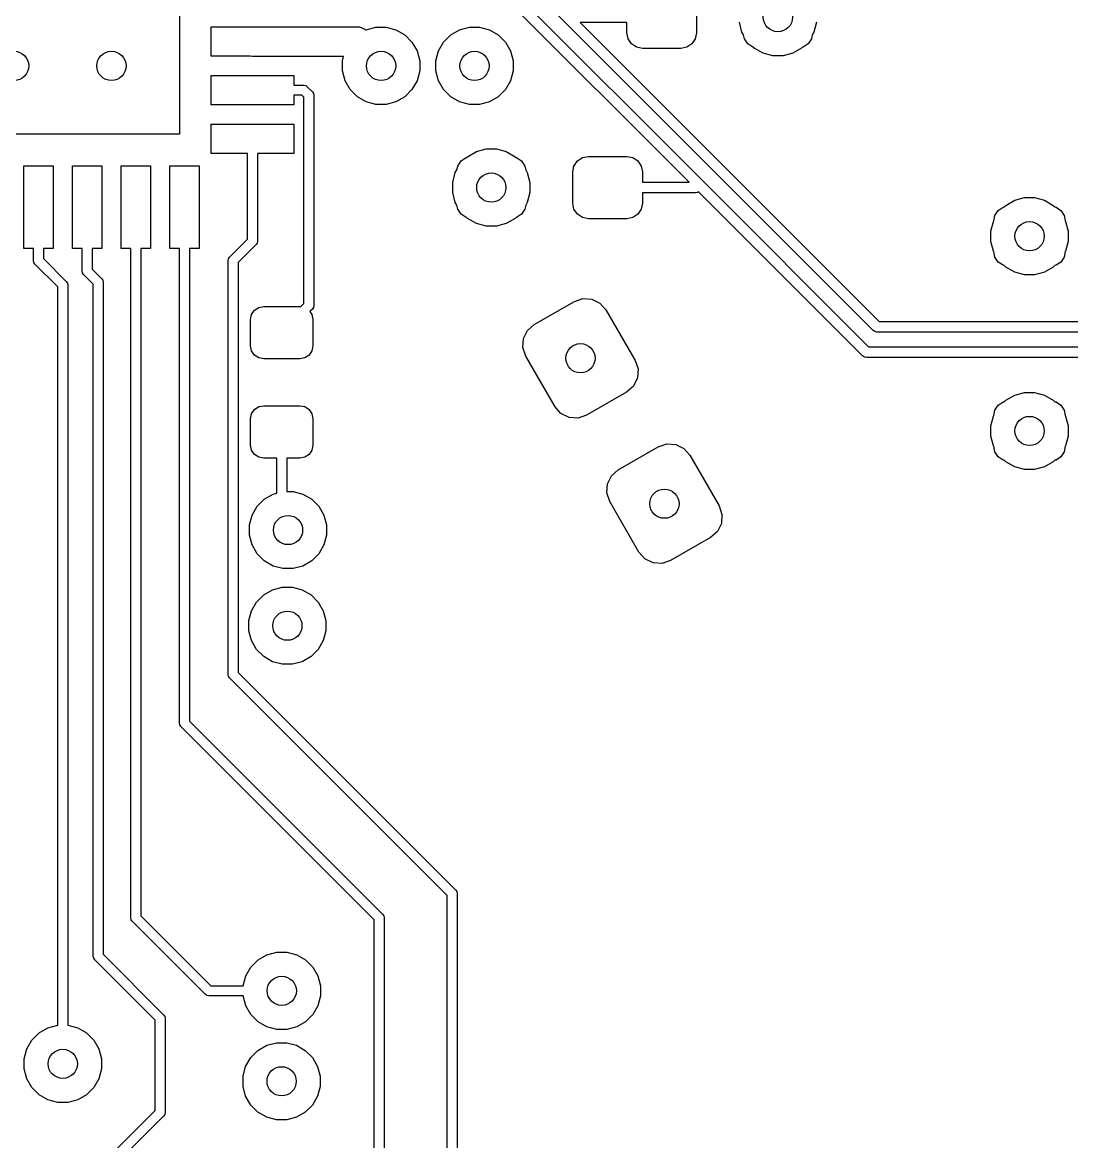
# Model space of a CAD drawing. Extents: x 0.98 to 8.13, y -3.46 to -0.83.
# Drawn here: x 6.3222 to 6.7466, y -2.4527 to -2.0001 of the extents above; entities that cross this region are included whole.
import ezdxf

# ---------------------------------------------------------------- set-up
doc = ezdxf.new("R2010")
doc.units = 0
doc.header["$MEASUREMENT"] = 0
doc.layers.add('BLACK', color=7, linetype='CONTINUOUS')

msp = doc.modelspace()

# ---------------------------------------------------------------- linework, layer by layer
at = {"layer": 'BLACK', "linetype": 'CONTINUOUS'}
for p, q in [((6.38583, -1.91142), (6.38583, -2.04528)), ((6.54248, -2.00083), (6.51699, -1.97535)), ((6.51513, -1.98197), (6.59729, -2.06413)), ((6.59188, -2.06478), (6.51273, -1.98564)), ((6.59488, -1.99173), (6.59488, -2.00433)), ((6.56673, -2.00018), (6.54789, -2.00018)), ((6.54789, -2.00018), (6.66877, -2.12106)), ((6.56673, -2.00433), (6.56673, -2.00018)), ((6.61331, -2.00406), (6.61224, -2.00009)), ((6.64347, -2.00009), (6.6424, -2.00406)), ((6.39862, -2.01378), (6.39862, -2.00197)), ((6.39862, -2.00197), (6.41439, -2.00197)), ((6.41439, -2.00197), (6.41535, -2.00187)), ((6.41535, -2.00187), (6.45748, -2.00187)), ((6.45748, -2.00187), (6.45865, -2.00199)), ((6.45865, -2.00199), (6.46081, -2.00289)), ((6.46081, -2.00289), (6.46121, -2.00321)), ((6.46121, -2.00321), (6.4613, -2.00317)), ((6.4613, -2.00317), (6.46527, -2.0021)), ((6.46527, -2.0021), (6.46938, -2.0021)), ((6.46938, -2.0021), (6.47335, -2.00317)), ((6.47335, -2.00317), (6.47691, -2.00522)), ((6.49553, -2.00522), (6.49909, -2.00317)), ((6.49909, -2.00317), (6.50306, -2.0021)), ((6.50306, -2.0021), (6.50717, -2.0021)), ((6.50717, -2.0021), (6.51114, -2.00317)), ((6.51114, -2.00317), (6.5147, -2.00522)), ((6.66636, -2.12472), (6.54248, -2.00083)), ((6.56721, -2.00674), (6.56673, -2.00433)), ((6.59488, -2.00433), (6.5944, -2.00674)), ((6.61395, -2.00517), (6.61331, -2.00406)), ((6.6424, -2.00406), (6.64176, -2.00517)), ((6.47691, -2.00522), (6.47982, -2.00813)), ((6.47982, -2.00813), (6.48187, -2.01169)), ((6.49057, -2.01169), (6.49262, -2.00813)), ((6.49262, -2.00813), (6.49553, -2.00522)), ((6.5147, -2.00522), (6.51761, -2.00813)), ((6.51761, -2.00813), (6.51967, -2.01169)), ((6.56858, -2.00878), (6.56721, -2.00674)), ((6.57062, -2.01015), (6.56858, -2.00878)), ((6.59304, -2.00878), (6.59099, -2.01015)), ((6.5944, -2.00674), (6.59304, -2.00878)), ((6.61426, -2.00674), (6.61395, -2.00517)), ((6.61562, -2.00878), (6.61426, -2.00674)), ((6.61767, -2.01015), (6.61562, -2.00878)), ((6.64008, -2.00878), (6.63804, -2.01015)), ((6.64145, -2.00674), (6.64008, -2.00878)), ((6.64176, -2.00517), (6.64145, -2.00674)), ((6.41439, -2.01378), (6.39862, -2.01378)), ((6.41535, -2.01387), (6.41439, -2.01378)), ((6.45219, -2.01387), (6.41535, -2.01387)), ((6.45171, -2.01566), (6.45219, -2.01387)), ((6.48187, -2.01169), (6.48294, -2.01566)), ((6.4895, -2.01566), (6.49057, -2.01169)), ((6.51967, -2.01169), (6.52073, -2.01566)), ((6.57303, -2.01063), (6.57062, -2.01015)), ((6.58858, -2.01063), (6.57303, -2.01063)), ((6.59099, -2.01015), (6.58858, -2.01063)), ((6.61795, -2.01021), (6.61767, -2.01015)), ((6.61827, -2.01053), (6.61795, -2.01021)), ((6.62183, -2.01258), (6.61827, -2.01053)), ((6.6258, -2.01364), (6.62183, -2.01258)), ((6.62991, -2.01364), (6.6258, -2.01364)), ((6.63388, -2.01258), (6.62991, -2.01364)), ((6.63744, -2.01053), (6.63388, -2.01258)), ((6.63776, -2.01021), (6.63744, -2.01053)), ((6.63804, -2.01015), (6.63776, -2.01021)), ((6.45171, -2.01977), (6.45171, -2.01566)), ((6.48294, -2.01566), (6.48294, -2.01977)), ((6.4895, -2.01977), (6.4895, -2.01566)), ((6.52073, -2.01566), (6.52073, -2.01977)), ((6.39862, -2.03346), (6.39862, -2.02165)), ((6.39862, -2.02165), (6.43209, -2.02165)), ((6.43209, -2.02165), (6.43209, -2.02556)), ((6.45277, -2.02374), (6.45171, -2.01977)), ((6.48294, -2.01977), (6.48187, -2.02374)), ((6.49057, -2.02374), (6.4895, -2.01977)), ((6.52073, -2.01977), (6.51967, -2.02374)), ((6.43209, -2.02556), (6.43609, -2.02556)), ((6.43609, -2.02556), (6.43685, -2.02571)), ((6.43685, -2.02571), (6.4375, -2.02614)), ((6.4375, -2.02614), (6.43954, -2.02818)), ((6.45483, -2.0273), (6.45277, -2.02374)), ((6.45774, -2.03021), (6.45483, -2.0273)), ((6.47982, -2.0273), (6.47691, -2.03021)), ((6.48187, -2.02374), (6.47982, -2.0273)), ((6.49262, -2.0273), (6.49057, -2.02374)), ((6.49553, -2.03021), (6.49262, -2.0273)), ((6.51761, -2.0273), (6.5147, -2.03021)), ((6.51967, -2.02374), (6.51761, -2.0273)), ((6.43526, -2.02956), (6.43209, -2.02956)), ((6.43209, -2.02956), (6.43209, -2.03346)), ((6.43613, -2.03043), (6.43526, -2.02956)), ((6.43613, -2.1138), (6.43613, -2.03043)), ((6.43954, -2.02818), (6.43997, -2.02883)), ((6.43997, -2.02883), (6.43997, -2.02883)), ((6.43997, -2.02883), (6.44013, -2.0296)), ((6.44013, -2.0296), (6.44013, -2.11463)), ((6.4613, -2.03227), (6.45774, -2.03021)), ((6.47691, -2.03021), (6.47335, -2.03227)), ((6.49909, -2.03227), (6.49553, -2.03021)), ((6.5147, -2.03021), (6.51114, -2.03227)), ((6.43209, -2.03346), (6.39862, -2.03346)), ((6.46527, -2.03333), (6.4613, -2.03227)), ((6.46938, -2.03333), (6.46527, -2.03333)), ((6.47335, -2.03227), (6.46938, -2.03333)), ((6.50306, -2.03333), (6.49909, -2.03227)), ((6.50717, -2.03333), (6.50306, -2.03333)), ((6.51114, -2.03227), (6.50717, -2.03333)), ((6.38583, -2.04528), (6.25197, -2.04528)), ((6.39862, -2.05315), (6.39862, -2.04134)), ((6.39862, -2.04134), (6.43209, -2.04134)), ((6.43209, -2.04134), (6.43209, -2.05315)), ((6.41335, -2.05315), (6.39862, -2.05315)), ((6.41335, -2.08775), (6.41335, -2.05315)), ((6.43209, -2.05315), (6.41735, -2.05315)), ((6.41735, -2.05315), (6.41735, -2.08858)), ((6.502, -2.05475), (6.50232, -2.05444)), ((6.50232, -2.05444), (6.50588, -2.05238)), ((6.50588, -2.05238), (6.50985, -2.05132)), ((6.50985, -2.05132), (6.51396, -2.05132)), ((6.51396, -2.05132), (6.51794, -2.05238)), ((6.51794, -2.05238), (6.5215, -2.05444)), ((6.5215, -2.05444), (6.52182, -2.05475)), ((6.54877, -2.05481), (6.55118, -2.05433)), ((6.55118, -2.05433), (6.56673, -2.05433)), ((6.56673, -2.05433), (6.56914, -2.05481)), ((6.32283, -2.09154), (6.32283, -2.05807)), ((6.32283, -2.05807), (6.33465, -2.05807)), ((6.33465, -2.05807), (6.33465, -2.09154)), ((6.34252, -2.09154), (6.34252, -2.05807)), ((6.34252, -2.05807), (6.35433, -2.05807)), ((6.35433, -2.05807), (6.35433, -2.09154)), ((6.3622, -2.09154), (6.3622, -2.05807)), ((6.3622, -2.05807), (6.37402, -2.05807)), ((6.37402, -2.05807), (6.37402, -2.09154)), ((6.38189, -2.09154), (6.38189, -2.05807)), ((6.38189, -2.05807), (6.3937, -2.05807)), ((6.3937, -2.05807), (6.3937, -2.09154)), ((6.498, -2.05979), (6.49831, -2.05822)), ((6.49831, -2.05822), (6.49968, -2.05618)), ((6.49968, -2.05618), (6.50172, -2.05481)), ((6.50172, -2.05481), (6.502, -2.05475)), ((6.52182, -2.05475), (6.5221, -2.05481)), ((6.5221, -2.05481), (6.52414, -2.05618)), ((6.52414, -2.05618), (6.5255, -2.05822)), ((6.5255, -2.05822), (6.52582, -2.05979)), ((6.54488, -2.06063), (6.54536, -2.05822)), ((6.54536, -2.05822), (6.54673, -2.05618)), ((6.54673, -2.05618), (6.54877, -2.05481)), ((6.56914, -2.05481), (6.57119, -2.05618)), ((6.57119, -2.05618), (6.57255, -2.05822)), ((6.57255, -2.05822), (6.57303, -2.06063)), ((6.4963, -2.06487), (6.49736, -2.0609)), ((6.49736, -2.0609), (6.498, -2.05979)), ((6.52582, -2.05979), (6.52646, -2.0609)), ((6.52646, -2.0609), (6.52752, -2.06487)), ((6.54488, -2.07323), (6.54488, -2.06063)), ((6.57303, -2.06063), (6.57303, -2.06478)), ((6.4963, -2.06898), (6.4963, -2.06487)), ((6.52752, -2.06487), (6.52752, -2.06898)), ((6.57303, -2.06478), (6.59188, -2.06478)), ((6.59729, -2.06413), (6.59729, -2.06413)), ((6.59729, -2.06413), (6.66451, -2.13135)), ((6.49736, -2.07296), (6.4963, -2.06898)), ((6.52752, -2.06898), (6.52646, -2.07296)), ((6.59449, -2.06907), (6.57303, -2.06907)), ((6.57303, -2.06907), (6.57303, -2.07323)), ((6.59531, -2.06891), (6.59449, -2.06907)), ((6.59572, -2.06863), (6.59531, -2.06891)), ((6.6621, -2.13501), (6.59572, -2.06863)), ((6.72004, -2.07412), (6.7236, -2.07206)), ((6.7236, -2.07206), (6.72757, -2.071)), ((6.72757, -2.071), (6.73168, -2.071)), ((6.73168, -2.071), (6.73565, -2.07206)), ((6.73565, -2.07206), (6.73921, -2.07412)), ((6.498, -2.07407), (6.49736, -2.07296)), ((6.49831, -2.07564), (6.498, -2.07407)), ((6.49968, -2.07768), (6.49831, -2.07564)), ((6.5255, -2.07564), (6.52414, -2.07768)), ((6.52582, -2.07407), (6.5255, -2.07564)), ((6.52646, -2.07296), (6.52582, -2.07407)), ((6.54536, -2.07564), (6.54488, -2.07323)), ((6.54673, -2.07768), (6.54536, -2.07564)), ((6.57255, -2.07564), (6.57119, -2.07768)), ((6.57303, -2.07323), (6.57255, -2.07564)), ((6.71562, -2.07818), (6.71694, -2.0762)), ((6.71694, -2.0762), (6.71892, -2.07487)), ((6.71892, -2.07487), (6.71938, -2.07478)), ((6.71938, -2.07478), (6.72004, -2.07412)), ((6.73921, -2.07412), (6.73988, -2.07478)), ((6.73988, -2.07478), (6.74033, -2.07487)), ((6.74033, -2.07487), (6.74231, -2.0762)), ((6.74231, -2.0762), (6.74363, -2.07818)), ((6.50172, -2.07905), (6.49968, -2.07768)), ((6.502, -2.0791), (6.50172, -2.07905)), ((6.50232, -2.07942), (6.502, -2.0791)), ((6.50588, -2.08148), (6.50232, -2.07942)), ((6.50985, -2.08254), (6.50588, -2.08148)), ((6.51794, -2.08148), (6.51396, -2.08254)), ((6.5215, -2.07942), (6.51794, -2.08148)), ((6.52182, -2.0791), (6.5215, -2.07942)), ((6.5221, -2.07905), (6.52182, -2.0791)), ((6.52414, -2.07768), (6.5221, -2.07905)), ((6.54877, -2.07905), (6.54673, -2.07768)), ((6.55118, -2.07953), (6.54877, -2.07905)), ((6.56673, -2.07953), (6.55118, -2.07953)), ((6.56914, -2.07905), (6.56673, -2.07953)), ((6.57119, -2.07768), (6.56914, -2.07905)), ((6.71401, -2.08456), (6.71508, -2.08059)), ((6.71508, -2.08059), (6.71518, -2.08041)), ((6.71518, -2.08041), (6.71562, -2.07818)), ((6.74363, -2.07818), (6.74408, -2.08041)), ((6.74408, -2.08041), (6.74418, -2.08059)), ((6.74418, -2.08059), (6.74524, -2.08456)), ((6.51396, -2.08254), (6.50985, -2.08254)), ((6.71401, -2.08867), (6.71401, -2.08456)), ((6.74524, -2.08456), (6.74524, -2.08867)), ((6.40607, -2.09504), (6.41335, -2.08775)), ((6.41677, -2.09), (6.40948, -2.09729)), ((6.4172, -2.08935), (6.41677, -2.09)), ((6.41735, -2.08858), (6.4172, -2.08935)), ((6.71508, -2.09264), (6.71401, -2.08867)), ((6.74524, -2.08867), (6.74418, -2.09264)), ((6.32674, -2.09154), (6.32283, -2.09154)), ((6.32674, -2.09646), (6.32674, -2.09154)), ((6.33465, -2.09154), (6.33074, -2.09154)), ((6.33074, -2.09154), (6.33074, -2.09563)), ((6.34643, -2.09154), (6.34252, -2.09154)), ((6.34643, -2.10069), (6.34643, -2.09154)), ((6.35433, -2.09154), (6.35043, -2.09154)), ((6.35043, -2.09154), (6.35043, -2.09986)), ((6.36611, -2.09154), (6.3622, -2.09154)), ((6.36611, -2.3622), (6.36611, -2.09154)), ((6.37402, -2.09154), (6.37011, -2.09154)), ((6.37011, -2.09154), (6.37011, -2.36138)), ((6.3858, -2.09154), (6.38189, -2.09154)), ((6.3858, -2.28346), (6.3858, -2.09154)), ((6.3937, -2.09154), (6.3898, -2.09154)), ((6.3898, -2.09154), (6.3898, -2.28264)), ((6.40563, -2.09569), (6.40607, -2.09504)), ((6.71518, -2.09281), (6.71508, -2.09264)), ((6.71562, -2.09505), (6.71518, -2.09281)), ((6.71694, -2.09703), (6.71562, -2.09505)), ((6.74363, -2.09505), (6.74231, -2.09703)), ((6.74408, -2.09281), (6.74363, -2.09505)), ((6.74418, -2.09264), (6.74408, -2.09281)), ((6.32689, -2.09722), (6.32674, -2.09646)), ((6.32733, -2.09787), (6.32689, -2.09722)), ((6.33658, -2.10713), (6.32733, -2.09787)), ((6.33074, -2.09563), (6.34, -2.10488)), ((6.35043, -2.09986), (6.35434, -2.10378)), ((6.40548, -2.09646), (6.40563, -2.09569)), ((6.40548, -2.26378), (6.40548, -2.09646)), ((6.40948, -2.09729), (6.40948, -2.26295)), ((6.71892, -2.09835), (6.71694, -2.09703)), ((6.71938, -2.09844), (6.71892, -2.09835)), ((6.72004, -2.09911), (6.71938, -2.09844)), ((6.7236, -2.10116), (6.72004, -2.09911)), ((6.73921, -2.09911), (6.73565, -2.10116)), ((6.73988, -2.09844), (6.73921, -2.09911)), ((6.74033, -2.09835), (6.73988, -2.09844)), ((6.74231, -2.09703), (6.74033, -2.09835)), ((6.34658, -2.10146), (6.34643, -2.10069)), ((6.34701, -2.10211), (6.34658, -2.10146)), ((6.35093, -2.10602), (6.34701, -2.10211)), ((6.35434, -2.10378), (6.35478, -2.10443)), ((6.35478, -2.10443), (6.35478, -2.10443)), ((6.35478, -2.10443), (6.35493, -2.1052)), ((6.72757, -2.10223), (6.7236, -2.10116)), ((6.73168, -2.10223), (6.72757, -2.10223)), ((6.73565, -2.10116), (6.73168, -2.10223)), ((6.33658, -2.40565), (6.33658, -2.10713)), ((6.34, -2.10488), (6.34043, -2.10553)), ((6.34043, -2.10553), (6.34043, -2.10553)), ((6.34043, -2.10553), (6.34058, -2.1063)), ((6.34058, -2.1063), (6.34058, -2.40565)), ((6.35093, -2.37779), (6.35093, -2.10602)), ((6.35493, -2.1052), (6.35493, -2.37696)), ((6.5293, -2.1223), (6.5455, -2.11295)), ((6.5455, -2.11295), (6.54895, -2.11177)), ((6.54895, -2.11177), (6.55259, -2.11201)), ((6.55259, -2.11201), (6.55587, -2.11362)), ((6.41497, -2.11824), (6.41612, -2.11652)), ((6.41612, -2.11652), (6.41785, -2.11537)), ((6.41785, -2.11537), (6.41988, -2.11496)), ((6.41988, -2.11496), (6.43445, -2.11496)), ((6.43445, -2.11496), (6.43488, -2.11505)), ((6.43488, -2.11505), (6.43613, -2.1138)), ((6.43954, -2.11604), (6.43855, -2.11703)), ((6.43855, -2.11703), (6.43936, -2.11824)), ((6.43997, -2.1154), (6.43954, -2.11604)), ((6.44013, -2.11463), (6.43997, -2.1154)), ((6.43997, -2.1154), (6.43997, -2.1154)), ((6.55587, -2.11362), (6.55827, -2.11637)), ((6.55827, -2.11637), (6.57008, -2.13683)), ((6.41457, -2.12028), (6.41497, -2.11824)), ((6.41457, -2.13091), (6.41457, -2.12028)), ((6.43936, -2.11824), (6.43976, -2.12028)), ((6.43976, -2.12028), (6.43976, -2.13091)), ((6.52656, -2.1247), (6.5293, -2.1223)), ((6.66877, -2.12106), (6.78097, -2.12106)), ((6.52495, -2.12797), (6.52656, -2.1247)), ((6.66706, -2.12518), (6.66636, -2.12472)), ((6.66788, -2.12535), (6.66706, -2.12518)), ((6.78186, -2.12535), (6.66788, -2.12535)), ((6.41497, -2.13294), (6.41457, -2.13091)), ((6.43976, -2.13091), (6.43936, -2.13294)), ((6.52471, -2.13161), (6.52495, -2.12797)), ((6.52588, -2.13507), (6.52471, -2.13161)), ((6.66451, -2.13135), (6.78186, -2.13135)), ((6.41612, -2.13466), (6.41497, -2.13294)), ((6.41785, -2.13582), (6.41612, -2.13466)), ((6.41988, -2.13622), (6.41785, -2.13582)), ((6.43648, -2.13582), (6.43445, -2.13622)), ((6.43821, -2.13466), (6.43648, -2.13582)), ((6.43936, -2.13294), (6.43821, -2.13466)), ((6.53769, -2.15553), (6.52588, -2.13507)), ((6.6628, -2.13547), (6.6621, -2.13501)), ((6.66362, -2.13564), (6.6628, -2.13547)), ((6.78097, -2.13564), (6.66362, -2.13564)), ((6.43445, -2.13622), (6.41988, -2.13622)), ((6.57008, -2.13683), (6.57126, -2.14028)), ((6.57126, -2.14028), (6.57102, -2.14392)), ((6.57102, -2.14392), (6.5694, -2.14719)), ((6.56666, -2.1496), (6.55047, -2.15895)), ((6.5694, -2.14719), (6.56666, -2.1496)), ((6.71694, -2.15494), (6.71892, -2.15361)), ((6.71892, -2.15361), (6.71938, -2.15352)), ((6.71938, -2.15352), (6.72004, -2.15286)), ((6.72004, -2.15286), (6.7236, -2.15081)), ((6.7236, -2.15081), (6.72757, -2.14974)), ((6.72757, -2.14974), (6.73168, -2.14974)), ((6.73168, -2.14974), (6.73565, -2.15081)), ((6.73565, -2.15081), (6.73921, -2.15286)), ((6.73921, -2.15286), (6.73988, -2.15352)), ((6.73988, -2.15352), (6.74033, -2.15361)), ((6.74033, -2.15361), (6.74231, -2.15494)), ((6.41457, -2.16043), (6.41497, -2.1584)), ((6.41497, -2.1584), (6.41612, -2.15667)), ((6.41612, -2.15667), (6.41785, -2.15552)), ((6.41785, -2.15552), (6.41988, -2.15512)), ((6.41988, -2.15512), (6.43445, -2.15512)), ((6.43445, -2.15512), (6.43648, -2.15552)), ((6.43648, -2.15552), (6.43821, -2.15667)), ((6.43821, -2.15667), (6.43936, -2.1584)), ((6.43936, -2.1584), (6.43976, -2.16043)), ((6.5401, -2.15827), (6.53769, -2.15553)), ((6.54337, -2.15988), (6.5401, -2.15827)), ((6.71518, -2.15915), (6.71562, -2.15692)), ((6.71562, -2.15692), (6.71694, -2.15494)), ((6.74231, -2.15494), (6.74363, -2.15692)), ((6.74363, -2.15692), (6.74408, -2.15915)), ((6.41457, -2.17106), (6.41457, -2.16043)), ((6.43976, -2.16043), (6.43976, -2.17106)), ((6.54701, -2.16012), (6.54337, -2.15988)), ((6.55047, -2.15895), (6.54701, -2.16012)), ((6.71401, -2.1633), (6.71508, -2.15933)), ((6.71401, -2.16741), (6.71401, -2.1633)), ((6.71508, -2.15933), (6.71518, -2.15915)), ((6.74408, -2.15915), (6.74418, -2.15933)), ((6.74418, -2.15933), (6.74524, -2.1633)), ((6.74524, -2.1633), (6.74524, -2.16741)), ((6.71508, -2.17138), (6.71401, -2.16741)), ((6.74524, -2.16741), (6.74418, -2.17138)), ((6.41497, -2.1731), (6.41457, -2.17106)), ((6.43976, -2.17106), (6.43936, -2.1731)), ((6.56326, -2.18111), (6.57946, -2.17176)), ((6.57946, -2.17176), (6.58291, -2.17059)), ((6.58291, -2.17059), (6.58655, -2.17083)), ((6.58655, -2.17083), (6.58982, -2.17244)), ((6.71518, -2.17155), (6.71508, -2.17138)), ((6.71562, -2.17379), (6.71518, -2.17155)), ((6.74408, -2.17155), (6.74363, -2.17379)), ((6.74418, -2.17138), (6.74408, -2.17155)), ((6.41612, -2.17482), (6.41497, -2.1731)), ((6.41785, -2.17597), (6.41612, -2.17482)), ((6.41988, -2.17638), (6.41785, -2.17597)), ((6.42517, -2.17638), (6.41988, -2.17638)), ((6.42517, -2.19045), (6.42517, -2.17638)), ((6.43445, -2.17638), (6.42917, -2.17638)), ((6.42917, -2.17638), (6.42917, -2.18979)), ((6.43648, -2.17597), (6.43445, -2.17638)), ((6.43821, -2.17482), (6.43648, -2.17597)), ((6.43936, -2.1731), (6.43821, -2.17482)), ((6.58982, -2.17244), (6.59223, -2.17518)), ((6.59223, -2.17518), (6.60404, -2.19564)), ((6.71694, -2.17577), (6.71562, -2.17379)), ((6.71892, -2.17709), (6.71694, -2.17577)), ((6.74231, -2.17577), (6.74033, -2.17709)), ((6.74363, -2.17379), (6.74231, -2.17577)), ((6.56052, -2.18352), (6.56326, -2.18111)), ((6.71938, -2.17718), (6.71892, -2.17709)), ((6.72004, -2.17785), (6.71938, -2.17718)), ((6.7236, -2.1799), (6.72004, -2.17785)), ((6.72757, -2.18097), (6.7236, -2.1799)), ((6.73168, -2.18097), (6.72757, -2.18097)), ((6.73565, -2.1799), (6.73168, -2.18097)), ((6.73921, -2.17785), (6.73565, -2.1799)), ((6.73988, -2.17718), (6.73921, -2.17785)), ((6.74033, -2.17709), (6.73988, -2.17718)), ((6.5589, -2.18679), (6.56052, -2.18352)), ((6.42366, -2.19085), (6.42517, -2.19045)), ((6.42917, -2.18979), (6.43174, -2.18979)), ((6.43174, -2.18979), (6.43571, -2.19085)), ((6.55867, -2.19043), (6.5589, -2.18679)), ((6.55984, -2.19388), (6.55867, -2.19043)), ((6.41719, -2.19581), (6.4201, -2.19291)), ((6.4201, -2.19291), (6.42366, -2.19085)), ((6.43571, -2.19085), (6.43927, -2.19291)), ((6.43927, -2.19291), (6.44218, -2.19581)), ((6.57165, -2.21434), (6.55984, -2.19388)), ((6.41407, -2.20335), (6.41514, -2.19937)), ((6.41514, -2.19937), (6.41719, -2.19581)), ((6.44218, -2.19581), (6.44424, -2.19937)), ((6.44424, -2.19937), (6.4453, -2.20335)), ((6.60404, -2.19564), (6.60521, -2.19909)), ((6.60521, -2.19909), (6.60497, -2.20274)), ((6.41407, -2.20746), (6.41407, -2.20335)), ((6.4453, -2.20335), (6.4453, -2.20746)), ((6.60497, -2.20274), (6.60336, -2.20601)), ((6.41514, -2.21143), (6.41407, -2.20746)), ((6.4453, -2.20746), (6.44424, -2.21143)), ((6.60062, -2.20841), (6.58442, -2.21776)), ((6.60336, -2.20601), (6.60062, -2.20841)), ((6.41719, -2.21499), (6.41514, -2.21143)), ((6.44424, -2.21143), (6.44218, -2.21499)), ((6.4201, -2.21789), (6.41719, -2.21499)), ((6.44218, -2.21499), (6.43927, -2.21789)), ((6.57405, -2.21708), (6.57165, -2.21434)), ((6.57733, -2.2187), (6.57405, -2.21708)), ((6.42366, -2.21995), (6.4201, -2.21789)), ((6.42763, -2.22101), (6.42366, -2.21995)), ((6.43174, -2.22101), (6.42763, -2.22101)), ((6.43571, -2.21995), (6.43174, -2.22101)), ((6.43927, -2.21789), (6.43571, -2.21995)), ((6.58097, -2.21894), (6.57733, -2.2187)), ((6.58442, -2.21776), (6.58097, -2.21894)), ((6.41984, -2.2316), (6.4234, -2.22955)), ((6.4234, -2.22955), (6.42737, -2.22848)), ((6.42737, -2.22848), (6.43148, -2.22848)), ((6.43148, -2.22848), (6.43545, -2.22955)), ((6.43545, -2.22955), (6.43901, -2.2316)), ((6.41487, -2.23807), (6.41693, -2.23451)), ((6.41693, -2.23451), (6.41984, -2.2316)), ((6.43901, -2.2316), (6.44192, -2.23451)), ((6.44192, -2.23451), (6.44397, -2.23807)), ((6.41381, -2.24204), (6.41487, -2.23807)), ((6.44397, -2.23807), (6.44504, -2.24204)), ((6.41381, -2.24615), (6.41381, -2.24204)), ((6.44504, -2.24204), (6.44504, -2.24615)), ((6.41487, -2.25012), (6.41381, -2.24615)), ((6.44504, -2.24615), (6.44397, -2.25012)), ((6.41693, -2.25368), (6.41487, -2.25012)), ((6.41984, -2.25659), (6.41693, -2.25368)), ((6.44192, -2.25368), (6.43901, -2.25659)), ((6.44397, -2.25012), (6.44192, -2.25368)), ((6.4234, -2.25864), (6.41984, -2.25659)), ((6.43901, -2.25659), (6.43545, -2.25864)), ((6.42737, -2.25971), (6.4234, -2.25864)), ((6.43148, -2.25971), (6.42737, -2.25971)), ((6.43545, -2.25864), (6.43148, -2.25971)), ((6.40563, -2.26454), (6.40548, -2.26378)), ((6.40607, -2.26519), (6.40563, -2.26454)), ((6.49406, -2.35319), (6.40607, -2.26519)), ((6.40948, -2.26295), (6.49748, -2.35095)), ((6.38595, -2.28423), (6.3858, -2.28346)), ((6.38638, -2.28488), (6.38595, -2.28423)), ((6.46454, -2.36303), (6.38638, -2.28488)), ((6.3898, -2.28264), (6.46795, -2.36079)), ((6.49406, -2.58775), (6.49406, -2.35319)), ((6.49748, -2.35095), (6.49791, -2.3516)), ((6.49791, -2.3516), (6.49806, -2.35236)), ((6.49806, -2.35236), (6.49806, -2.58858)), ((6.36626, -2.36297), (6.36611, -2.3622)), ((6.37011, -2.36138), (6.39847, -2.38973)), ((6.46795, -2.36079), (6.46838, -2.36144)), ((6.46838, -2.36144), (6.46838, -2.36144)), ((6.46838, -2.36144), (6.46854, -2.3622)), ((6.46854, -2.3622), (6.46854, -2.46063)), ((6.3667, -2.36362), (6.36626, -2.36297)), ((6.39622, -2.39315), (6.3667, -2.36362)), ((6.46454, -2.4598), (6.46454, -2.36303)), ((6.35108, -2.37856), (6.35093, -2.37779)), ((6.35151, -2.37921), (6.35108, -2.37856)), ((6.37595, -2.40364), (6.35151, -2.37921)), ((6.35493, -2.37696), (6.37937, -2.4014)), ((6.41467, -2.38215), (6.41758, -2.37924)), ((6.41758, -2.37924), (6.42114, -2.37718)), ((6.42114, -2.37718), (6.42511, -2.37612)), ((6.42511, -2.37612), (6.42922, -2.37612)), ((6.42922, -2.37612), (6.43319, -2.37718)), ((6.43319, -2.37718), (6.43675, -2.37924)), ((6.43675, -2.37924), (6.43966, -2.38215)), ((6.41262, -2.38571), (6.41467, -2.38215)), ((6.43966, -2.38215), (6.44171, -2.38571)), ((6.41155, -2.38968), (6.41262, -2.38571)), ((6.44171, -2.38571), (6.44278, -2.38968)), ((6.39687, -2.39358), (6.39622, -2.39315)), ((6.39764, -2.39373), (6.39687, -2.39358)), ((6.39687, -2.39358), (6.39687, -2.39358)), ((6.41155, -2.39373), (6.39764, -2.39373)), ((6.39847, -2.38973), (6.41155, -2.38973)), ((6.41155, -2.38973), (6.41155, -2.38968)), ((6.41155, -2.39379), (6.41155, -2.39373)), ((6.41262, -2.39776), (6.41155, -2.39379)), ((6.44278, -2.39379), (6.44171, -2.39776)), ((6.44278, -2.38968), (6.44278, -2.39379)), ((6.41467, -2.40132), (6.41262, -2.39776)), ((6.44171, -2.39776), (6.43966, -2.40132)), ((6.37937, -2.4014), (6.3798, -2.40205)), ((6.3798, -2.40205), (6.37995, -2.40282)), ((6.37995, -2.40282), (6.37995, -2.44094)), ((6.41758, -2.40423), (6.41467, -2.40132)), ((6.43966, -2.40132), (6.43675, -2.40423)), ((6.329, -2.40877), (6.33256, -2.40671)), ((6.33256, -2.40671), (6.33653, -2.40565)), ((6.33653, -2.40565), (6.33658, -2.40565)), ((6.34058, -2.40565), (6.34064, -2.40565)), ((6.34064, -2.40565), (6.34461, -2.40671)), ((6.34461, -2.40671), (6.34817, -2.40877)), ((6.37595, -2.44012), (6.37595, -2.40364)), ((6.42114, -2.40628), (6.41758, -2.40423)), ((6.42511, -2.40735), (6.42114, -2.40628)), ((6.42922, -2.40735), (6.42511, -2.40735)), ((6.43319, -2.40628), (6.42922, -2.40735)), ((6.43675, -2.40423), (6.43319, -2.40628)), ((6.32403, -2.41523), (6.32609, -2.41167)), ((6.32609, -2.41167), (6.329, -2.40877)), ((6.34817, -2.40877), (6.35108, -2.41167)), ((6.35108, -2.41167), (6.35313, -2.41523)), ((6.32297, -2.4192), (6.32403, -2.41523)), ((6.35313, -2.41523), (6.3542, -2.4192)), ((6.41461, -2.41872), (6.41751, -2.41582)), ((6.41751, -2.41582), (6.42107, -2.41376)), ((6.42107, -2.41376), (6.42505, -2.4127)), ((6.42505, -2.4127), (6.42916, -2.4127)), ((6.42916, -2.4127), (6.43313, -2.41376)), ((6.43313, -2.41376), (6.43669, -2.41582)), ((6.43669, -2.41582), (6.43959, -2.41872)), ((6.32297, -2.42332), (6.32297, -2.4192)), ((6.3542, -2.4192), (6.3542, -2.42332)), ((6.41255, -2.42228), (6.41461, -2.41872)), ((6.43959, -2.41872), (6.44165, -2.42228)), ((6.32403, -2.42729), (6.32297, -2.42332)), ((6.3542, -2.42332), (6.35313, -2.42729)), ((6.41149, -2.42626), (6.41255, -2.42228)), ((6.44165, -2.42228), (6.44271, -2.42626)), ((6.32609, -2.43085), (6.32403, -2.42729)), ((6.35313, -2.42729), (6.35108, -2.43085)), ((6.41149, -2.43037), (6.41149, -2.42626)), ((6.44271, -2.42626), (6.44271, -2.43037)), ((6.329, -2.43375), (6.32609, -2.43085)), ((6.33256, -2.43581), (6.329, -2.43375)), ((6.34817, -2.43375), (6.34461, -2.43581)), ((6.35108, -2.43085), (6.34817, -2.43375)), ((6.41255, -2.43434), (6.41149, -2.43037)), ((6.41461, -2.4379), (6.41255, -2.43434)), ((6.44165, -2.43434), (6.43959, -2.4379)), ((6.44271, -2.43037), (6.44165, -2.43434)), ((6.33653, -2.43687), (6.33256, -2.43581)), ((6.34064, -2.43687), (6.33653, -2.43687)), ((6.34461, -2.43581), (6.34064, -2.43687)), ((6.41751, -2.44081), (6.41461, -2.4379)), ((6.43959, -2.4379), (6.43669, -2.44081)), ((6.35744, -2.45863), (6.37595, -2.44012)), ((6.37937, -2.44236), (6.35968, -2.46204)), ((6.3798, -2.44171), (6.37937, -2.44236)), ((6.37995, -2.44094), (6.3798, -2.44171)), ((6.42107, -2.44286), (6.41751, -2.44081)), ((6.42505, -2.44392), (6.42107, -2.44286)), ((6.43313, -2.44286), (6.42916, -2.44392)), ((6.43669, -2.44081), (6.43313, -2.44286)), ((6.42916, -2.44392), (6.42505, -2.44392))]:
    msp.add_line(p, q, dxfattribs=at)
at = {"layer": 'BLACK'}
for centre in [(6.62785, -1.99803), (6.3189, -2.01772), (6.35827, -2.01772), (6.46732, -2.01772), (6.50512, -2.01772), (6.51191, -2.06693), (6.72963, -2.08661), (6.54798, -2.13595), (6.72963, -2.16535), (6.58194, -2.19476), (6.42969, -2.2054), (6.42942, -2.24409), (6.42717, -2.39173), (6.33858, -2.42126), (6.4271, -2.42831)]:
    msp.add_circle(centre, 0.00591, dxfattribs=at)

doc.saveas('drawing.dxf')
